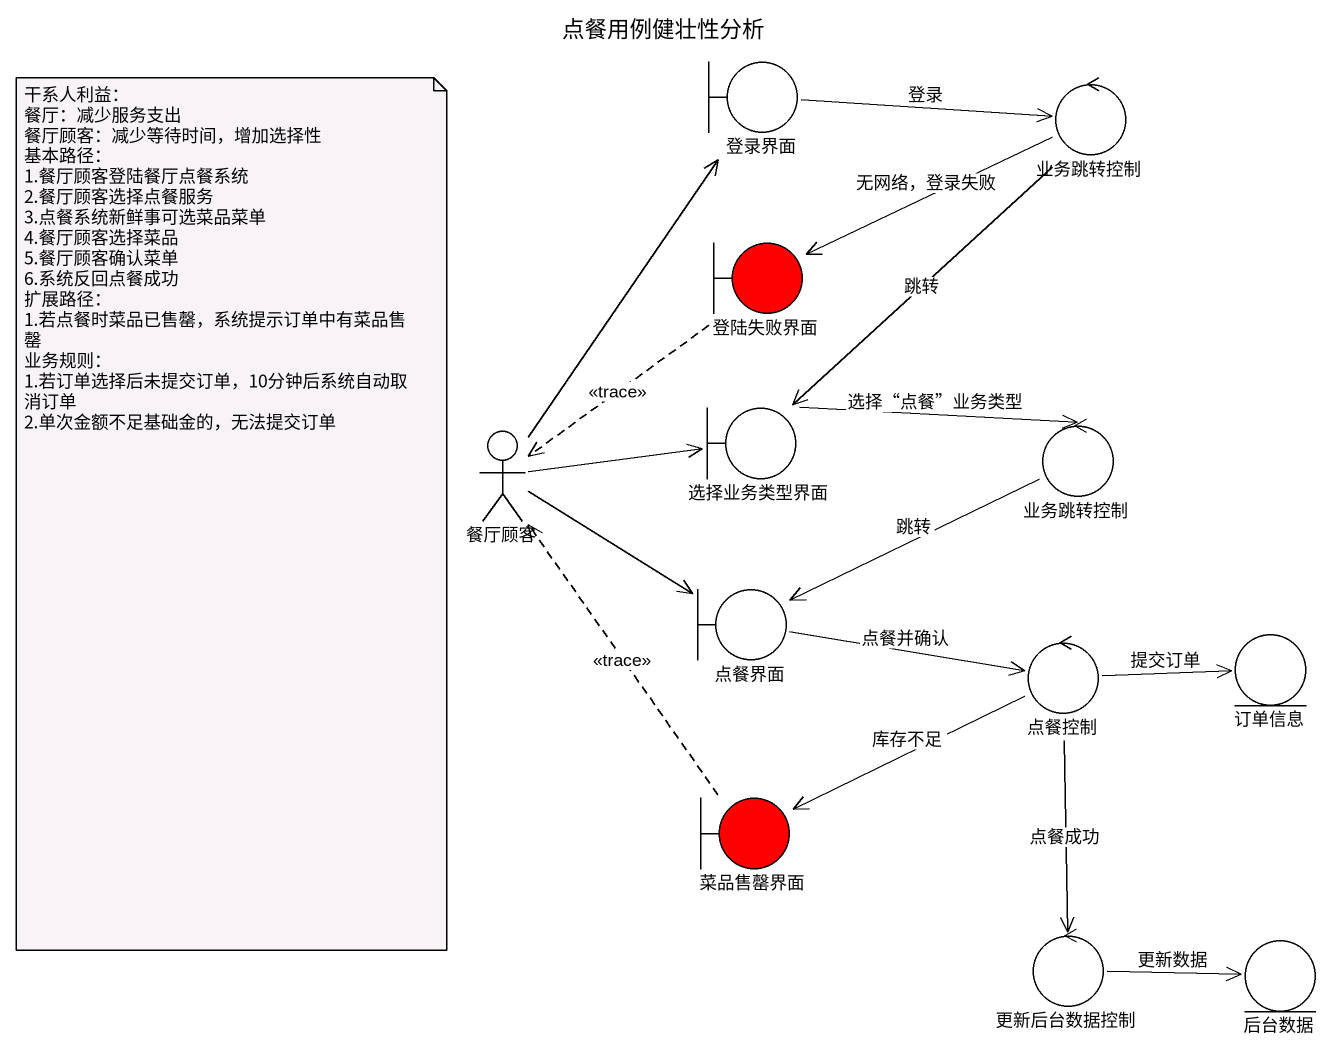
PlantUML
@startuml
title 点餐用例健壮性分析
boundary 登录界面
control 业务跳转控制
boundary 登陆失败界面 #FF0000
actor 餐厅顾客
boundary 选择业务类型界面
control "业务跳转控制" as 业务跳转控制_2
boundary 点餐界面
control 点餐控制
entity 订单信息
boundary 菜品售罄界面 #FF0000
control 更新后台数据控制
entity 后台数据
登录界面 -right-> 业务跳转控制 : 登录
业务跳转控制 -left-> 登陆失败界面 : 无网络，登录失败
业务跳转控制 --> 选择业务类型界面 : 跳转
登陆失败界面 ..> 餐厅顾客 : <<trace>>
餐厅顾客 -up-> 登录界面
餐厅顾客 -right-> 选择业务类型界面
餐厅顾客 -right-> 点餐界面
选择业务类型界面 -right-> 业务跳转控制_2 : 选择“点餐”业务类型
业务跳转控制_2 -left-> 点餐界面 : 跳转
点餐界面 -right-> 点餐控制 : 点餐并确认
点餐控制 -right-> 订单信息 : 提交订单
点餐控制 -left-> 菜品售罄界面 : 库存不足
点餐控制 --> 更新后台数据控制 : 点餐成功
菜品售罄界面 .up.> 餐厅顾客 : <<trace>>
更新后台数据控制 -right-> 后台数据 : 更新数据
note as N1
  干系人利益：
  餐厅：减少服务支出
  餐厅顾客：减少等待时间，增加选择性
  基本路径：
  1.餐厅顾客登陆餐厅点餐系统
  2.餐厅顾客选择点餐服务
  3.点餐系统新鲜事可选菜品菜单
  4.餐厅顾客选择菜品
  5.餐厅顾客确认菜单
  6.系统反回点餐成功
  扩展路径：
  1.若点餐时菜品已售罄，系统提示订单中有菜品售罄
  业务规则：
  1.若订单选择后未提交订单，10分钟后系统自动取消订单
  2.单次金额不足基础金的，无法提交订单
end note
@enduml
